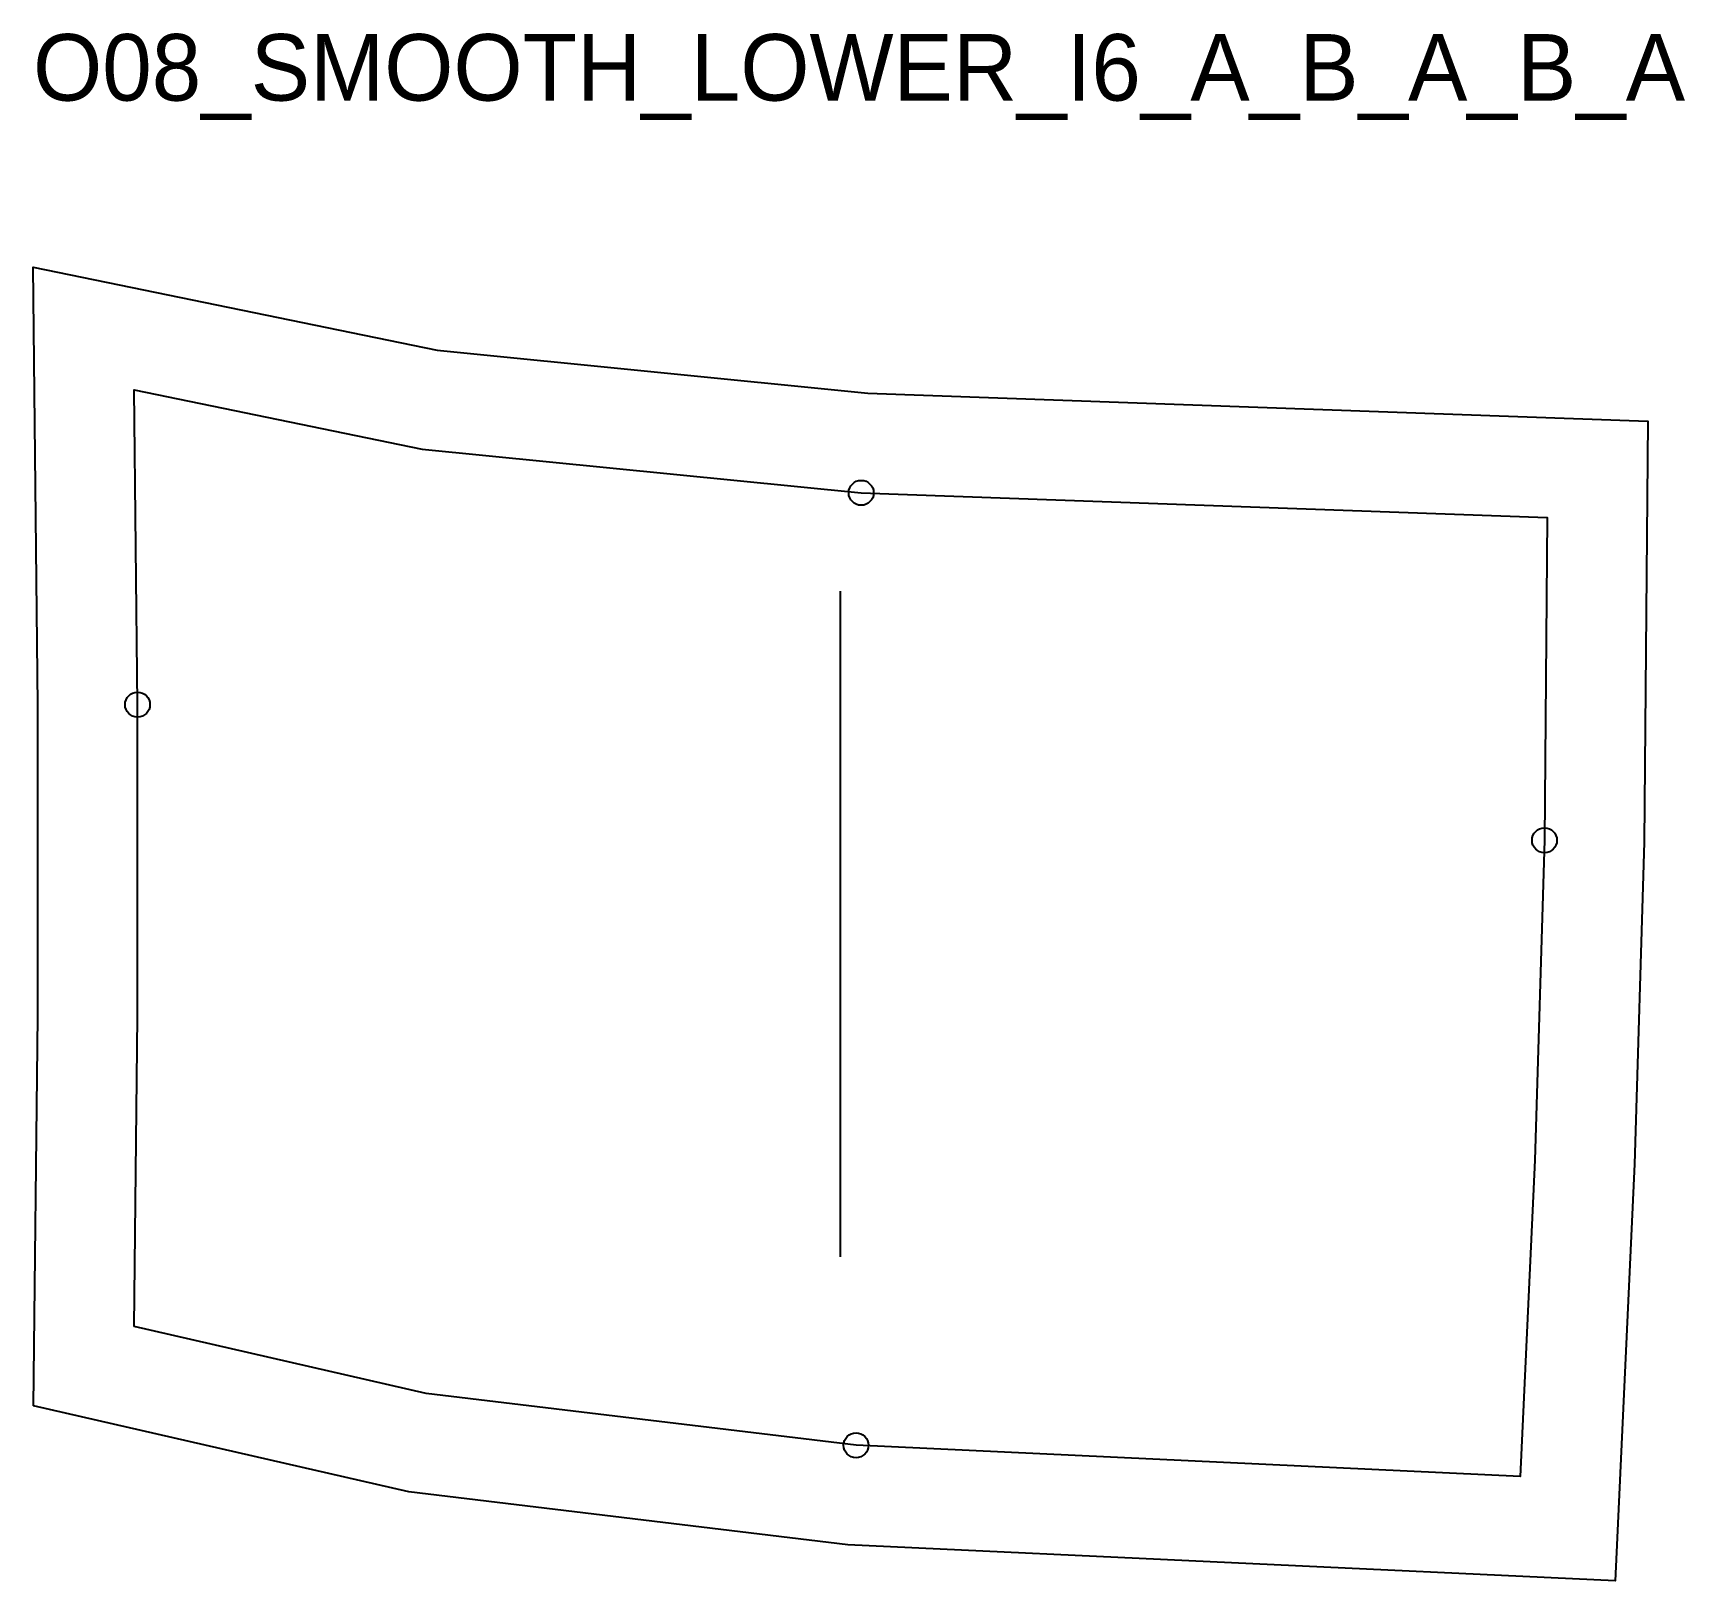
# Model space of a CAD drawing. Header units: millimetres. Extents: x -12 to 186, y -31 to 155.
import ezdxf

# ---------------------------------------------------------------- set-up
doc = ezdxf.new("R2010")
doc.units = ezdxf.units.MM
for name, color, linetype in [('CUT', 1, 'Continuous'), ('GRAIN', 3, 'Continuous'), ('ID', 7, 'Continuous'), ('NOTCH', 2, 'Continuous'), ('SEAM', 5, 'Continuous')]:
    doc.layers.add(name, color=color, linetype=linetype)

msp = doc.modelspace()

# ---------------------------------------------------------------- linework, layer by layer
at = {"layer": 'CUT'}
msp.add_lwpolyline([(-12.1, -9.53), (-11.6, 37.27), (-11.6, 74.68), (-12.16, 127.34), (36.43, 117.33), (88.2, 112.18), (181.94, 108.83), (181.53, 58.21), (180.35, 19.53), (178.04, -30.58), (85.77, -26.24), (33.03, -19.89), (-12.1, -9.53)], close=True, dxfattribs=at)
at = {"layer": 'GRAIN'}
msp.add_line((84.89, 8.38), (84.89, 88.38), dxfattribs=at)
at = {"layer": 'NOTCH'}
for centre in [(87.39, 100.2), (0.4, 74.75), (169.53, 58.44), (86.77, -14.28)]:
    msp.add_circle(centre, 1.5, dxfattribs=at)
at = {"layer": 'SEAM'}
msp.add_lwpolyline([(0, 0), (0.4, 37.21), (0.4, 74.75), (0, 112.58), (34.62, 105.45), (87.39, 100.2), (169.84, 97.25), (169.53, 58.44), (168.36, 19.99), (166.6, -18.03), (86.77, -14.28), (35.1, -8.06)], close=True, dxfattribs=at)

# ---------------------------------------------------------------- texts
at = {"layer": 'ID'}
msp.add_text('O08_SMOOTH_LOWER_I6_A_B_A_B_A', height=8, dxfattribs=at).set_placement((-12.16, 147.34))

doc.saveas('drawing.dxf')
